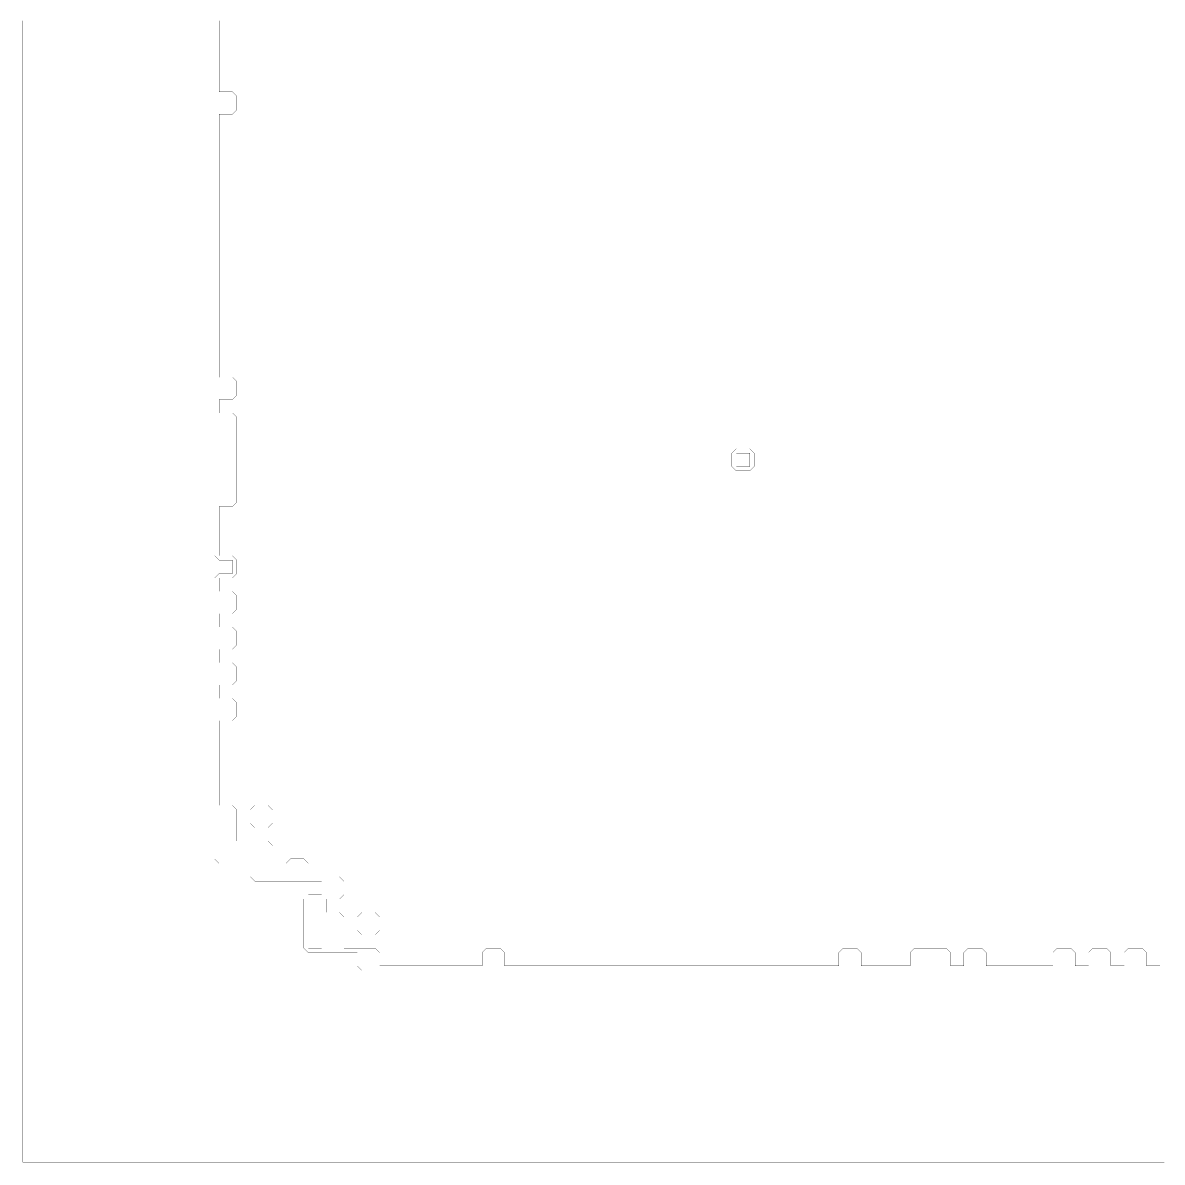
# Model space of a CAD drawing. Header units: metres. Extents: x 0 to 4990, y -4990 to 0.
# Drawn here: x 0 to 2495, y -4990 to -2495 of the extents above; entities that cross this region are included whole.
import ezdxf

# ---------------------------------------------------------------- set-up
doc = ezdxf.new("R2010")
doc.units = ezdxf.units.M
doc.layers.add('conductor', color=1, linetype='Continuous')
doc.layers.add('substrate', color=5, linetype='Continuous')

msp = doc.modelspace()

# ---------------------------------------------------------------- linework, layer by layer
at = {"layer": 'conductor', "const_width": 0.5}
msp.add_lwpolyline([(429.6875, -2490.234375), (429.6875, -2500), (429.6875, -2509.765625), (429.6875, -2519.53125), (429.6875, -2529.296875), (429.6875, -2539.0625), (429.6875, -2548.828125), (429.6875, -2558.59375), (429.6875, -2568.359375), (429.6875, -2578.125), (429.6875, -2587.890625), (429.6875, -2597.65625), (429.6875, -2607.421875), (429.6875, -2617.1875), (429.6875, -2626.953125), (429.6875, -2636.71875), (429.6875, -2646.484375), (439.453125, -2646.484375), (449.21875, -2646.484375), (458.984375, -2646.484375), (468.75, -2656.25), (468.75, -2666.015625), (468.75, -2675.78125), (468.75, -2685.546875), (458.984375, -2695.3125), (449.21875, -2695.3125), (439.453125, -2695.3125), (429.6875, -2695.3125), (429.6875, -2705.078125), (429.6875, -2714.84375), (429.6875, -2724.609375), (429.6875, -2734.375), (429.6875, -2744.140625), (429.6875, -2753.90625), (429.6875, -2763.671875), (429.6875, -2773.4375), (429.6875, -2783.203125), (429.6875, -2792.96875), (429.6875, -2802.734375), (429.6875, -2812.5), (429.6875, -2822.265625), (429.6875, -2832.03125), (429.6875, -2841.796875), (429.6875, -2851.5625), (429.6875, -2861.328125), (429.6875, -2871.09375), (429.6875, -2880.859375), (429.6875, -2890.625), (429.6875, -2900.390625), (429.6875, -2910.15625), (429.6875, -2919.921875), (429.6875, -2929.6875), (429.6875, -2939.453125), (429.6875, -2949.21875), (429.6875, -2958.984375), (429.6875, -2968.75), (429.6875, -2978.515625), (429.6875, -2988.28125), (429.6875, -2998.046875), (429.6875, -3007.8125), (429.6875, -3017.578125), (429.6875, -3027.34375), (429.6875, -3037.109375), (429.6875, -3046.875), (429.6875, -3056.640625), (429.6875, -3066.40625), (429.6875, -3076.171875), (429.6875, -3085.9375), (429.6875, -3095.703125), (429.6875, -3105.46875), (429.6875, -3115.234375), (429.6875, -3125), (429.6875, -3134.765625), (429.6875, -3144.53125), (429.6875, -3154.296875), (429.6875, -3164.0625), (429.6875, -3173.828125), (429.6875, -3183.59375), (429.6875, -3193.359375), (429.6875, -3203.125), (429.6875, -3212.890625), (429.6875, -3222.65625), (429.6875, -3232.421875), (429.6875, -3242.1875), (429.6875, -3251.953125), (429.6875, -3261.71875), (429.6875, -3271.484375), (439.453125, -3271.484375), (449.21875, -3271.484375), (458.984375, -3271.484375), (468.75, -3281.25), (468.75, -3291.015625), (468.75, -3300.78125), (468.75, -3310.546875), (458.984375, -3320.3125), (449.21875, -3320.3125), (439.453125, -3320.3125), (429.6875, -3320.3125), (429.6875, -3330.078125), (429.6875, -3339.84375), (429.6875, -3349.609375), (439.453125, -3349.609375), (449.21875, -3349.609375), (458.984375, -3349.609375), (468.75, -3359.375), (468.75, -3369.140625), (468.75, -3378.90625), (468.75, -3388.671875), (468.75, -3398.4375), (468.75, -3408.203125), (468.75, -3417.96875), (468.75, -3427.734375), (468.75, -3437.5), (468.75, -3447.265625), (468.75, -3457.03125), (468.75, -3466.796875), (468.75, -3476.5625), (468.75, -3486.328125), (468.75, -3496.09375), (468.75, -3505.859375), (468.75, -3515.625), (468.75, -3525.390625), (468.75, -3535.15625), (468.75, -3544.921875), (458.984375, -3554.6875), (449.21875, -3554.6875), (439.453125, -3554.6875), (429.6875, -3554.6875), (429.6875, -3564.453125), (429.6875, -3574.21875), (429.6875, -3583.984375), (429.6875, -3593.75), (429.6875, -3603.515625), (429.6875, -3613.28125), (429.6875, -3623.046875), (429.6875, -3632.8125), (429.6875, -3642.578125), (429.6875, -3652.34375), (429.6875, -3662.109375), (439.453125, -3662.109375), (449.21875, -3662.109375), (458.984375, -3662.109375), (468.75, -3671.875), (468.75, -3681.640625), (468.75, -3691.40625), (468.75, -3701.171875), (458.984375, -3710.9375), (449.21875, -3710.9375), (439.453125, -3710.9375), (429.6875, -3710.9375), (429.6875, -3720.703125), (429.6875, -3730.46875), (429.6875, -3740.234375), (439.453125, -3740.234375), (449.21875, -3740.234375), (458.984375, -3740.234375), (468.75, -3750), (468.75, -3759.765625), (468.75, -3769.53125), (468.75, -3779.296875), (458.984375, -3789.0625), (449.21875, -3789.0625), (439.453125, -3789.0625), (429.6875, -3789.0625), (429.6875, -3798.828125), (429.6875, -3808.59375), (429.6875, -3818.359375), (439.453125, -3818.359375), (449.21875, -3818.359375), (458.984375, -3818.359375), (468.75, -3828.125), (468.75, -3837.890625), (468.75, -3847.65625), (468.75, -3857.421875), (458.984375, -3867.1875), (449.21875, -3867.1875), (439.453125, -3867.1875), (429.6875, -3867.1875), (429.6875, -3876.953125), (429.6875, -3886.71875), (429.6875, -3896.484375), (439.453125, -3896.484375), (449.21875, -3896.484375), (458.984375, -3896.484375), (468.75, -3906.25), (468.75, -3916.015625), (468.75, -3925.78125), (468.75, -3935.546875), (458.984375, -3945.3125), (449.21875, -3945.3125), (439.453125, -3945.3125), (429.6875, -3945.3125), (429.6875, -3955.078125), (429.6875, -3964.84375), (429.6875, -3974.609375), (439.453125, -3974.609375), (449.21875, -3974.609375), (458.984375, -3974.609375), (468.75, -3984.375), (468.75, -3994.140625), (468.75, -4003.90625), (468.75, -4013.671875), (458.984375, -4023.4375), (449.21875, -4023.4375), (439.453125, -4023.4375), (429.6875, -4023.4375), (429.6875, -4033.203125), (429.6875, -4042.96875), (429.6875, -4052.734375), (429.6875, -4062.5), (429.6875, -4072.265625), (429.6875, -4082.03125), (429.6875, -4091.796875), (429.6875, -4101.5625), (429.6875, -4111.328125), (429.6875, -4121.09375), (429.6875, -4130.859375), (429.6875, -4140.625), (429.6875, -4150.390625), (429.6875, -4160.15625), (429.6875, -4169.921875), (429.6875, -4179.6875), (429.6875, -4189.453125), (429.6875, -4199.21875), (429.6875, -4208.984375), (439.453125, -4208.984375), (449.21875, -4208.984375), (458.984375, -4208.984375), (468.75, -4218.75), (468.75, -4228.515625), (468.75, -4238.28125), (468.75, -4248.046875), (468.75, -4257.8125), (468.75, -4267.578125), (468.75, -4277.34375), (468.75, -4287.109375), (478.515625, -4287.109375), (488.28125, -4287.109375), (498.046875, -4287.109375), (507.8125, -4287.109375), (517.578125, -4287.109375), (527.34375, -4287.109375), (537.109375, -4287.109375), (546.875, -4296.875), (546.875, -4306.640625), (546.875, -4316.40625), (546.875, -4326.171875), (546.875, -4335.9375), (546.875, -4345.703125), (546.875, -4355.46875), (546.875, -4365.234375), (556.640625, -4365.234375), (566.40625, -4365.234375), (576.171875, -4365.234375), (576.171875, -4355.46875), (576.171875, -4345.703125), (576.171875, -4335.9375), (585.9375, -4326.171875), (595.703125, -4326.171875), (605.46875, -4326.171875), (615.234375, -4326.171875), (625, -4335.9375), (625, -4345.703125), (625, -4355.46875), (625, -4365.234375), (634.765625, -4365.234375), (644.53125, -4365.234375), (654.296875, -4365.234375), (664.0625, -4365.234375), (673.828125, -4365.234375), (683.59375, -4365.234375), (693.359375, -4365.234375), (703.125, -4375), (703.125, -4384.765625), (703.125, -4394.53125), (703.125, -4404.296875), (693.359375, -4414.0625), (683.59375, -4414.0625), (673.828125, -4414.0625), (664.0625, -4414.0625), (664.0625, -4423.828125), (664.0625, -4433.59375), (664.0625, -4443.359375), (673.828125, -4443.359375), (683.59375, -4443.359375), (693.359375, -4443.359375), (703.125, -4453.125), (703.125, -4462.890625), (703.125, -4472.65625), (703.125, -4482.421875), (703.125, -4492.1875), (703.125, -4501.953125), (703.125, -4511.71875), (703.125, -4521.484375), (712.890625, -4521.484375), (722.65625, -4521.484375), (732.421875, -4521.484375), (742.1875, -4521.484375), (751.953125, -4521.484375), (761.71875, -4521.484375), (771.484375, -4521.484375), (781.25, -4531.25), (781.25, -4541.015625), (781.25, -4550.78125), (781.25, -4560.546875), (791.015625, -4560.546875), (800.78125, -4560.546875), (810.546875, -4560.546875), (820.3125, -4560.546875), (830.078125, -4560.546875), (839.84375, -4560.546875), (849.609375, -4560.546875), (859.375, -4560.546875), (869.140625, -4560.546875), (878.90625, -4560.546875), (888.671875, -4560.546875), (898.4375, -4560.546875), (908.203125, -4560.546875), (917.96875, -4560.546875), (927.734375, -4560.546875), (937.5, -4560.546875), (947.265625, -4560.546875), (957.03125, -4560.546875), (966.796875, -4560.546875), (976.5625, -4560.546875), (986.328125, -4560.546875), (996.09375, -4560.546875), (1005.859375, -4560.546875), (1005.859375, -4550.78125), (1005.859375, -4541.015625), (1005.859375, -4531.25), (1015.625, -4521.484375), (1025.390625, -4521.484375), (1035.15625, -4521.484375), (1044.921875, -4521.484375), (1054.6875, -4531.25), (1054.6875, -4541.015625), (1054.6875, -4550.78125), (1054.6875, -4560.546875), (1064.453125, -4560.546875), (1074.21875, -4560.546875), (1083.984375, -4560.546875), (1093.75, -4560.546875), (1103.515625, -4560.546875), (1113.28125, -4560.546875), (1123.046875, -4560.546875), (1132.8125, -4560.546875), (1142.578125, -4560.546875), (1152.34375, -4560.546875), (1162.109375, -4560.546875), (1171.875, -4560.546875), (1181.640625, -4560.546875), (1191.40625, -4560.546875), (1201.171875, -4560.546875), (1210.9375, -4560.546875), (1220.703125, -4560.546875), (1230.46875, -4560.546875), (1240.234375, -4560.546875), (1250, -4560.546875), (1259.765625, -4560.546875), (1269.53125, -4560.546875), (1279.296875, -4560.546875), (1289.0625, -4560.546875), (1298.828125, -4560.546875), (1308.59375, -4560.546875), (1318.359375, -4560.546875), (1328.125, -4560.546875), (1337.890625, -4560.546875), (1347.65625, -4560.546875), (1357.421875, -4560.546875), (1367.1875, -4560.546875), (1376.953125, -4560.546875), (1386.71875, -4560.546875), (1396.484375, -4560.546875), (1406.25, -4560.546875), (1416.015625, -4560.546875), (1425.78125, -4560.546875), (1435.546875, -4560.546875), (1445.3125, -4560.546875), (1455.078125, -4560.546875), (1464.84375, -4560.546875), (1474.609375, -4560.546875), (1484.375, -4560.546875), (1494.140625, -4560.546875), (1503.90625, -4560.546875), (1513.671875, -4560.546875), (1523.4375, -4560.546875), (1533.203125, -4560.546875), (1542.96875, -4560.546875), (1552.734375, -4560.546875), (1562.5, -4560.546875), (1572.265625, -4560.546875), (1582.03125, -4560.546875), (1591.796875, -4560.546875), (1601.5625, -4560.546875), (1611.328125, -4560.546875), (1621.09375, -4560.546875), (1630.859375, -4560.546875), (1640.625, -4560.546875), (1650.390625, -4560.546875), (1660.15625, -4560.546875), (1669.921875, -4560.546875), (1679.6875, -4560.546875), (1689.453125, -4560.546875), (1699.21875, -4560.546875), (1708.984375, -4560.546875), (1718.75, -4560.546875), (1728.515625, -4560.546875), (1738.28125, -4560.546875), (1748.046875, -4560.546875), (1757.8125, -4560.546875), (1767.578125, -4560.546875), (1777.34375, -4560.546875), (1787.109375, -4560.546875), (1787.109375, -4550.78125), (1787.109375, -4541.015625), (1787.109375, -4531.25), (1796.875, -4521.484375), (1806.640625, -4521.484375), (1816.40625, -4521.484375), (1826.171875, -4521.484375), (1835.9375, -4531.25), (1835.9375, -4541.015625), (1835.9375, -4550.78125), (1835.9375, -4560.546875), (1845.703125, -4560.546875), (1855.46875, -4560.546875), (1865.234375, -4560.546875), (1875, -4560.546875), (1884.765625, -4560.546875), (1894.53125, -4560.546875), (1904.296875, -4560.546875), (1914.0625, -4560.546875), (1923.828125, -4560.546875), (1933.59375, -4560.546875), (1943.359375, -4560.546875), (1943.359375, -4550.78125), (1943.359375, -4541.015625), (1943.359375, -4531.25), (1953.125, -4521.484375), (1962.890625, -4521.484375), (1972.65625, -4521.484375), (1982.421875, -4521.484375), (1992.1875, -4521.484375), (2001.953125, -4521.484375), (2011.71875, -4521.484375), (2021.484375, -4521.484375), (2031.25, -4531.25), (2031.25, -4541.015625), (2031.25, -4550.78125), (2031.25, -4560.546875), (2041.015625, -4560.546875), (2050.78125, -4560.546875), (2060.546875, -4560.546875), (2060.546875, -4550.78125), (2060.546875, -4541.015625), (2060.546875, -4531.25), (2070.3125, -4521.484375), (2080.078125, -4521.484375), (2089.84375, -4521.484375), (2099.609375, -4521.484375), (2109.375, -4531.25), (2109.375, -4541.015625), (2109.375, -4550.78125), (2109.375, -4560.546875), (2119.140625, -4560.546875), (2128.90625, -4560.546875), (2138.671875, -4560.546875), (2148.4375, -4560.546875), (2158.203125, -4560.546875), (2167.96875, -4560.546875), (2177.734375, -4560.546875), (2187.5, -4560.546875), (2197.265625, -4560.546875), (2207.03125, -4560.546875), (2216.796875, -4560.546875), (2226.5625, -4560.546875), (2236.328125, -4560.546875), (2246.09375, -4560.546875), (2255.859375, -4560.546875), (2255.859375, -4550.78125), (2255.859375, -4541.015625), (2255.859375, -4531.25), (2265.625, -4521.484375), (2275.390625, -4521.484375), (2285.15625, -4521.484375), (2294.921875, -4521.484375), (2304.6875, -4531.25), (2304.6875, -4541.015625), (2304.6875, -4550.78125), (2304.6875, -4560.546875), (2314.453125, -4560.546875), (2324.21875, -4560.546875), (2333.984375, -4560.546875), (2333.984375, -4550.78125), (2333.984375, -4541.015625), (2333.984375, -4531.25), (2343.75, -4521.484375), (2353.515625, -4521.484375), (2363.28125, -4521.484375), (2373.046875, -4521.484375), (2382.8125, -4531.25), (2382.8125, -4541.015625), (2382.8125, -4550.78125), (2382.8125, -4560.546875), (2392.578125, -4560.546875), (2402.34375, -4560.546875), (2412.109375, -4560.546875), (2412.109375, -4550.78125), (2412.109375, -4541.015625), (2412.109375, -4531.25), (2421.875, -4521.484375), (2431.640625, -4521.484375), (2441.40625, -4521.484375), (2451.171875, -4521.484375), (2460.9375, -4531.25), (2460.9375, -4541.015625), (2460.9375, -4550.78125), (2460.9375, -4560.546875), (2470.703125, -4560.546875), (2480.46875, -4560.546875), (2490.234375, -4560.546875), (2490.234375, -4550.78125), (2490.234375, -4541.015625), (2490.234375, -4531.25), (2500, -4521.484375)], dxfattribs=at)
for points in [[(1552.734375, -3437.5), (1562.5, -3427.734375), (1572.265625, -3427.734375), (1582.03125, -3427.734375), (1591.796875, -3427.734375), (1601.5625, -3437.5), (1601.5625, -3447.265625), (1601.5625, -3457.03125), (1601.5625, -3466.796875), (1591.796875, -3476.5625), (1582.03125, -3476.5625), (1572.265625, -3476.5625), (1562.5, -3476.5625), (1552.734375, -3466.796875), (1552.734375, -3457.03125), (1552.734375, -3447.265625)], [(498.046875, -4218.75), (507.8125, -4208.984375), (517.578125, -4208.984375), (527.34375, -4208.984375), (537.109375, -4208.984375), (546.875, -4218.75), (546.875, -4228.515625), (546.875, -4238.28125), (546.875, -4248.046875), (537.109375, -4257.8125), (527.34375, -4257.8125), (517.578125, -4257.8125), (507.8125, -4257.8125), (498.046875, -4248.046875), (498.046875, -4238.28125), (498.046875, -4228.515625)], [(732.421875, -4453.125), (742.1875, -4443.359375), (751.953125, -4443.359375), (761.71875, -4443.359375), (771.484375, -4443.359375), (781.25, -4453.125), (781.25, -4462.890625), (781.25, -4472.65625), (781.25, -4482.421875), (771.484375, -4492.1875), (761.71875, -4492.1875), (751.953125, -4492.1875), (742.1875, -4492.1875), (732.421875, -4482.421875), (732.421875, -4472.65625), (732.421875, -4462.890625)], [(625, -4492.1875), (625, -4501.953125), (625, -4511.71875), (625, -4521.484375), (634.765625, -4521.484375), (644.53125, -4521.484375), (654.296875, -4521.484375), (654.296875, -4511.71875), (654.296875, -4501.953125), (654.296875, -4492.1875), (644.53125, -4492.1875), (634.765625, -4492.1875)]]:
    msp.add_lwpolyline(points, close=True, dxfattribs=at)
at = {"layer": 'substrate', "const_width": 0.5}
for points in [[(0, -2490.234375), (0, -2500), (0, -2509.765625), (0, -2519.53125), (0, -2529.296875), (0, -2539.0625), (0, -2548.828125), (0, -2558.59375), (0, -2568.359375), (0, -2578.125), (0, -2587.890625), (0, -2597.65625), (0, -2607.421875), (0, -2617.1875), (0, -2626.953125), (0, -2636.71875), (0, -2646.484375), (0, -2656.25), (0, -2666.015625), (0, -2675.78125), (0, -2685.546875), (0, -2695.3125), (0, -2705.078125), (0, -2714.84375), (0, -2724.609375), (0, -2734.375), (0, -2744.140625), (0, -2753.90625), (0, -2763.671875), (0, -2773.4375), (0, -2783.203125), (0, -2792.96875), (0, -2802.734375), (0, -2812.5), (0, -2822.265625), (0, -2832.03125), (0, -2841.796875), (0, -2851.5625), (0, -2861.328125), (0, -2871.09375), (0, -2880.859375), (0, -2890.625), (0, -2900.390625), (0, -2910.15625), (0, -2919.921875), (0, -2929.6875), (0, -2939.453125), (0, -2949.21875), (0, -2958.984375), (0, -2968.75), (0, -2978.515625), (0, -2988.28125), (0, -2998.046875), (0, -3007.8125), (0, -3017.578125), (0, -3027.34375), (0, -3037.109375), (0, -3046.875), (0, -3056.640625), (0, -3066.40625), (0, -3076.171875), (0, -3085.9375), (0, -3095.703125), (0, -3105.46875), (0, -3115.234375), (0, -3125), (0, -3134.765625), (0, -3144.53125), (0, -3154.296875), (0, -3164.0625), (0, -3173.828125), (0, -3183.59375), (0, -3193.359375), (0, -3203.125), (0, -3212.890625), (0, -3222.65625), (0, -3232.421875), (0, -3242.1875), (0, -3251.953125), (0, -3261.71875), (0, -3271.484375), (0, -3281.25), (0, -3291.015625), (0, -3300.78125), (0, -3310.546875), (0, -3320.3125), (0, -3330.078125), (0, -3339.84375), (0, -3349.609375), (0, -3359.375), (0, -3369.140625), (0, -3378.90625), (0, -3388.671875), (0, -3398.4375), (0, -3408.203125), (0, -3417.96875), (0, -3427.734375), (0, -3437.5), (0, -3447.265625), (0, -3457.03125), (0, -3466.796875), (0, -3476.5625), (0, -3486.328125), (0, -3496.09375), (0, -3505.859375), (0, -3515.625), (0, -3525.390625), (0, -3535.15625), (0, -3544.921875), (0, -3554.6875), (0, -3564.453125), (0, -3574.21875), (0, -3583.984375), (0, -3593.75), (0, -3603.515625), (0, -3613.28125), (0, -3623.046875), (0, -3632.8125), (0, -3642.578125), (0, -3652.34375), (0, -3662.109375), (0, -3671.875), (0, -3681.640625), (0, -3691.40625), (0, -3701.171875), (0, -3710.9375), (0, -3720.703125), (0, -3730.46875), (0, -3740.234375), (0, -3750), (0, -3759.765625), (0, -3769.53125), (0, -3779.296875), (0, -3789.0625), (0, -3798.828125), (0, -3808.59375), (0, -3818.359375), (0, -3828.125), (0, -3837.890625), (0, -3847.65625), (0, -3857.421875), (0, -3867.1875), (0, -3876.953125), (0, -3886.71875), (0, -3896.484375), (0, -3906.25), (0, -3916.015625), (0, -3925.78125), (0, -3935.546875), (0, -3945.3125), (0, -3955.078125), (0, -3964.84375), (0, -3974.609375), (0, -3984.375), (0, -3994.140625), (0, -4003.90625), (0, -4013.671875), (0, -4023.4375), (0, -4033.203125), (0, -4042.96875), (0, -4052.734375), (0, -4062.5), (0, -4072.265625), (0, -4082.03125), (0, -4091.796875), (0, -4101.5625), (0, -4111.328125), (0, -4121.09375), (0, -4130.859375), (0, -4140.625), (0, -4150.390625), (0, -4160.15625), (0, -4169.921875), (0, -4179.6875), (0, -4189.453125), (0, -4199.21875), (0, -4208.984375), (0, -4218.75), (0, -4228.515625), (0, -4238.28125), (0, -4248.046875), (0, -4257.8125), (0, -4267.578125), (0, -4277.34375), (0, -4287.109375), (0, -4296.875), (0, -4306.640625), (0, -4316.40625), (0, -4326.171875), (0, -4335.9375), (0, -4345.703125), (0, -4355.46875), (0, -4365.234375), (0, -4375), (0, -4384.765625), (0, -4394.53125), (0, -4404.296875), (0, -4414.0625), (0, -4423.828125), (0, -4433.59375), (0, -4443.359375), (0, -4453.125), (0, -4462.890625), (0, -4472.65625), (0, -4482.421875), (0, -4492.1875), (0, -4501.953125), (0, -4511.71875), (0, -4521.484375), (0, -4531.25), (0, -4541.015625), (0, -4550.78125), (0, -4560.546875), (0, -4570.3125), (0, -4580.078125), (0, -4589.84375), (0, -4599.609375), (0, -4609.375), (0, -4619.140625), (0, -4628.90625), (0, -4638.671875), (0, -4648.4375), (0, -4658.203125), (0, -4667.96875), (0, -4677.734375), (0, -4687.5), (0, -4697.265625), (0, -4707.03125), (0, -4716.796875), (0, -4726.5625), (0, -4736.328125), (0, -4746.09375), (0, -4755.859375), (0, -4765.625), (0, -4775.390625), (0, -4785.15625), (0, -4794.921875), (0, -4804.6875), (0, -4814.453125), (0, -4824.21875), (0, -4833.984375), (0, -4843.75), (0, -4853.515625), (0, -4863.28125), (0, -4873.046875), (0, -4882.8125), (0, -4892.578125), (0, -4902.34375), (0, -4912.109375), (0, -4921.875), (0, -4931.640625), (0, -4941.40625), (0, -4951.171875), (0, -4960.9375), (0, -4970.703125), (0, -4980.46875), (0, -4990.234375), (9.765625, -4990.234375), (19.53125, -4990.234375), (29.296875, -4990.234375), (39.0625, -4990.234375), (48.828125, -4990.234375), (58.59375, -4990.234375), (68.359375, -4990.234375), (78.125, -4990.234375), (87.890625, -4990.234375), (97.65625, -4990.234375), (107.421875, -4990.234375), (117.1875, -4990.234375), (126.953125, -4990.234375), (136.71875, -4990.234375), (146.484375, -4990.234375), (156.25, -4990.234375), (166.015625, -4990.234375), (175.78125, -4990.234375), (185.546875, -4990.234375), (195.3125, -4990.234375), (205.078125, -4990.234375), (214.84375, -4990.234375), (224.609375, -4990.234375), (234.375, -4990.234375), (244.140625, -4990.234375), (253.90625, -4990.234375), (263.671875, -4990.234375), (273.4375, -4990.234375), (283.203125, -4990.234375), (292.96875, -4990.234375), (302.734375, -4990.234375), (312.5, -4990.234375), (322.265625, -4990.234375), (332.03125, -4990.234375), (341.796875, -4990.234375), (351.5625, -4990.234375), (361.328125, -4990.234375), (371.09375, -4990.234375), (380.859375, -4990.234375), (390.625, -4990.234375), (400.390625, -4990.234375), (410.15625, -4990.234375), (419.921875, -4990.234375), (429.6875, -4990.234375), (439.453125, -4990.234375), (449.21875, -4990.234375), (458.984375, -4990.234375), (468.75, -4990.234375), (478.515625, -4990.234375), (488.28125, -4990.234375), (498.046875, -4990.234375), (507.8125, -4990.234375), (517.578125, -4990.234375), (527.34375, -4990.234375), (537.109375, -4990.234375), (546.875, -4990.234375), (556.640625, -4990.234375), (566.40625, -4990.234375), (576.171875, -4990.234375), (585.9375, -4990.234375), (595.703125, -4990.234375), (605.46875, -4990.234375), (615.234375, -4990.234375), (625, -4990.234375), (634.765625, -4990.234375), (644.53125, -4990.234375), (654.296875, -4990.234375), (664.0625, -4990.234375), (673.828125, -4990.234375), (683.59375, -4990.234375), (693.359375, -4990.234375), (703.125, -4990.234375), (712.890625, -4990.234375), (722.65625, -4990.234375), (732.421875, -4990.234375), (742.1875, -4990.234375), (751.953125, -4990.234375), (761.71875, -4990.234375), (771.484375, -4990.234375), (781.25, -4990.234375), (791.015625, -4990.234375), (800.78125, -4990.234375), (810.546875, -4990.234375), (820.3125, -4990.234375), (830.078125, -4990.234375), (839.84375, -4990.234375), (849.609375, -4990.234375), (859.375, -4990.234375), (869.140625, -4990.234375), (878.90625, -4990.234375), (888.671875, -4990.234375), (898.4375, -4990.234375), (908.203125, -4990.234375), (917.96875, -4990.234375), (927.734375, -4990.234375), (937.5, -4990.234375), (947.265625, -4990.234375), (957.03125, -4990.234375), (966.796875, -4990.234375), (976.5625, -4990.234375), (986.328125, -4990.234375), (996.09375, -4990.234375), (1005.859375, -4990.234375), (1015.625, -4990.234375), (1025.390625, -4990.234375), (1035.15625, -4990.234375), (1044.921875, -4990.234375), (1054.6875, -4990.234375), (1064.453125, -4990.234375), (1074.21875, -4990.234375), (1083.984375, -4990.234375), (1093.75, -4990.234375), (1103.515625, -4990.234375), (1113.28125, -4990.234375), (1123.046875, -4990.234375), (1132.8125, -4990.234375), (1142.578125, -4990.234375), (1152.34375, -4990.234375), (1162.109375, -4990.234375), (1171.875, -4990.234375), (1181.640625, -4990.234375), (1191.40625, -4990.234375), (1201.171875, -4990.234375), (1210.9375, -4990.234375), (1220.703125, -4990.234375), (1230.46875, -4990.234375), (1240.234375, -4990.234375), (1250, -4990.234375), (1259.765625, -4990.234375), (1269.53125, -4990.234375), (1279.296875, -4990.234375), (1289.0625, -4990.234375), (1298.828125, -4990.234375), (1308.59375, -4990.234375), (1318.359375, -4990.234375), (1328.125, -4990.234375), (1337.890625, -4990.234375), (1347.65625, -4990.234375), (1357.421875, -4990.234375), (1367.1875, -4990.234375), (1376.953125, -4990.234375), (1386.71875, -4990.234375), (1396.484375, -4990.234375), (1406.25, -4990.234375), (1416.015625, -4990.234375), (1425.78125, -4990.234375), (1435.546875, -4990.234375), (1445.3125, -4990.234375), (1455.078125, -4990.234375), (1464.84375, -4990.234375), (1474.609375, -4990.234375), (1484.375, -4990.234375), (1494.140625, -4990.234375), (1503.90625, -4990.234375), (1513.671875, -4990.234375), (1523.4375, -4990.234375), (1533.203125, -4990.234375), (1542.96875, -4990.234375), (1552.734375, -4990.234375), (1562.5, -4990.234375), (1572.265625, -4990.234375), (1582.03125, -4990.234375), (1591.796875, -4990.234375), (1601.5625, -4990.234375), (1611.328125, -4990.234375), (1621.09375, -4990.234375), (1630.859375, -4990.234375), (1640.625, -4990.234375), (1650.390625, -4990.234375), (1660.15625, -4990.234375), (1669.921875, -4990.234375), (1679.6875, -4990.234375), (1689.453125, -4990.234375), (1699.21875, -4990.234375), (1708.984375, -4990.234375), (1718.75, -4990.234375), (1728.515625, -4990.234375), (1738.28125, -4990.234375), (1748.046875, -4990.234375), (1757.8125, -4990.234375), (1767.578125, -4990.234375), (1777.34375, -4990.234375), (1787.109375, -4990.234375), (1796.875, -4990.234375), (1806.640625, -4990.234375), (1816.40625, -4990.234375), (1826.171875, -4990.234375), (1835.9375, -4990.234375), (1845.703125, -4990.234375), (1855.46875, -4990.234375), (1865.234375, -4990.234375), (1875, -4990.234375), (1884.765625, -4990.234375), (1894.53125, -4990.234375), (1904.296875, -4990.234375), (1914.0625, -4990.234375), (1923.828125, -4990.234375), (1933.59375, -4990.234375), (1943.359375, -4990.234375), (1953.125, -4990.234375), (1962.890625, -4990.234375), (1972.65625, -4990.234375), (1982.421875, -4990.234375), (1992.1875, -4990.234375), (2001.953125, -4990.234375), (2011.71875, -4990.234375), (2021.484375, -4990.234375), (2031.25, -4990.234375), (2041.015625, -4990.234375), (2050.78125, -4990.234375), (2060.546875, -4990.234375), (2070.3125, -4990.234375), (2080.078125, -4990.234375), (2089.84375, -4990.234375), (2099.609375, -4990.234375), (2109.375, -4990.234375), (2119.140625, -4990.234375), (2128.90625, -4990.234375), (2138.671875, -4990.234375), (2148.4375, -4990.234375), (2158.203125, -4990.234375), (2167.96875, -4990.234375), (2177.734375, -4990.234375), (2187.5, -4990.234375), (2197.265625, -4990.234375), (2207.03125, -4990.234375), (2216.796875, -4990.234375), (2226.5625, -4990.234375), (2236.328125, -4990.234375), (2246.09375, -4990.234375), (2255.859375, -4990.234375), (2265.625, -4990.234375), (2275.390625, -4990.234375), (2285.15625, -4990.234375), (2294.921875, -4990.234375), (2304.6875, -4990.234375), (2314.453125, -4990.234375), (2324.21875, -4990.234375), (2333.984375, -4990.234375), (2343.75, -4990.234375), (2353.515625, -4990.234375), (2363.28125, -4990.234375), (2373.046875, -4990.234375), (2382.8125, -4990.234375), (2392.578125, -4990.234375), (2402.34375, -4990.234375), (2412.109375, -4990.234375), (2421.875, -4990.234375), (2431.640625, -4990.234375), (2441.40625, -4990.234375), (2451.171875, -4990.234375), (2460.9375, -4990.234375), (2470.703125, -4990.234375), (2480.46875, -4990.234375), (2490.234375, -4990.234375), (2500, -4990.234375)], [(2500, -4570.3125), (2490.234375, -4570.3125), (2480.46875, -4570.3125), (2470.703125, -4570.3125), (2460.9375, -4570.3125), (2451.171875, -4570.3125), (2441.40625, -4570.3125), (2431.640625, -4570.3125), (2421.875, -4570.3125), (2412.109375, -4570.3125), (2402.34375, -4570.3125), (2392.578125, -4570.3125), (2382.8125, -4570.3125), (2373.046875, -4570.3125), (2363.28125, -4570.3125), (2353.515625, -4570.3125), (2343.75, -4570.3125), (2333.984375, -4570.3125), (2324.21875, -4570.3125), (2314.453125, -4570.3125), (2304.6875, -4570.3125), (2294.921875, -4570.3125), (2285.15625, -4570.3125), (2275.390625, -4570.3125), (2265.625, -4570.3125), (2255.859375, -4570.3125), (2246.09375, -4570.3125), (2236.328125, -4570.3125), (2226.5625, -4570.3125), (2216.796875, -4570.3125), (2207.03125, -4570.3125), (2197.265625, -4570.3125), (2187.5, -4570.3125), (2177.734375, -4570.3125), (2167.96875, -4570.3125), (2158.203125, -4570.3125), (2148.4375, -4570.3125), (2138.671875, -4570.3125), (2128.90625, -4570.3125), (2119.140625, -4570.3125), (2109.375, -4570.3125), (2099.609375, -4570.3125), (2089.84375, -4570.3125), (2080.078125, -4570.3125), (2070.3125, -4570.3125), (2060.546875, -4570.3125), (2050.78125, -4570.3125), (2041.015625, -4570.3125), (2031.25, -4570.3125), (2021.484375, -4570.3125), (2011.71875, -4570.3125), (2001.953125, -4570.3125), (1992.1875, -4570.3125), (1982.421875, -4570.3125), (1972.65625, -4570.3125), (1962.890625, -4570.3125), (1953.125, -4570.3125), (1943.359375, -4570.3125), (1933.59375, -4570.3125), (1923.828125, -4570.3125), (1914.0625, -4570.3125), (1904.296875, -4570.3125), (1894.53125, -4570.3125), (1884.765625, -4570.3125), (1875, -4570.3125), (1865.234375, -4570.3125), (1855.46875, -4570.3125), (1845.703125, -4570.3125), (1835.9375, -4570.3125), (1826.171875, -4570.3125), (1816.40625, -4570.3125), (1806.640625, -4570.3125), (1796.875, -4570.3125), (1787.109375, -4570.3125), (1777.34375, -4570.3125), (1767.578125, -4570.3125), (1757.8125, -4570.3125), (1748.046875, -4570.3125), (1738.28125, -4570.3125), (1728.515625, -4570.3125), (1718.75, -4570.3125), (1708.984375, -4570.3125), (1699.21875, -4570.3125), (1689.453125, -4570.3125), (1679.6875, -4570.3125), (1669.921875, -4570.3125), (1660.15625, -4570.3125), (1650.390625, -4570.3125), (1640.625, -4570.3125), (1630.859375, -4570.3125), (1621.09375, -4570.3125), (1611.328125, -4570.3125), (1601.5625, -4570.3125), (1591.796875, -4570.3125), (1582.03125, -4570.3125), (1572.265625, -4570.3125), (1562.5, -4570.3125), (1552.734375, -4570.3125), (1542.96875, -4570.3125), (1533.203125, -4570.3125), (1523.4375, -4570.3125), (1513.671875, -4570.3125), (1503.90625, -4570.3125), (1494.140625, -4570.3125), (1484.375, -4570.3125), (1474.609375, -4570.3125), (1464.84375, -4570.3125), (1455.078125, -4570.3125), (1445.3125, -4570.3125), (1435.546875, -4570.3125), (1425.78125, -4570.3125), (1416.015625, -4570.3125), (1406.25, -4570.3125), (1396.484375, -4570.3125), (1386.71875, -4570.3125), (1376.953125, -4570.3125), (1367.1875, -4570.3125), (1357.421875, -4570.3125), (1347.65625, -4570.3125), (1337.890625, -4570.3125), (1328.125, -4570.3125), (1318.359375, -4570.3125), (1308.59375, -4570.3125), (1298.828125, -4570.3125), (1289.0625, -4570.3125), (1279.296875, -4570.3125), (1269.53125, -4570.3125), (1259.765625, -4570.3125), (1250, -4570.3125), (1240.234375, -4570.3125), (1230.46875, -4570.3125), (1220.703125, -4570.3125), (1210.9375, -4570.3125), (1201.171875, -4570.3125), (1191.40625, -4570.3125), (1181.640625, -4570.3125), (1171.875, -4570.3125), (1162.109375, -4570.3125), (1152.34375, -4570.3125), (1142.578125, -4570.3125), (1132.8125, -4570.3125), (1123.046875, -4570.3125), (1113.28125, -4570.3125), (1103.515625, -4570.3125), (1093.75, -4570.3125), (1083.984375, -4570.3125), (1074.21875, -4570.3125), (1064.453125, -4570.3125), (1054.6875, -4570.3125), (1044.921875, -4570.3125), (1035.15625, -4570.3125), (1025.390625, -4570.3125), (1015.625, -4570.3125), (1005.859375, -4570.3125), (996.09375, -4570.3125), (986.328125, -4570.3125), (976.5625, -4570.3125), (966.796875, -4570.3125), (957.03125, -4570.3125), (947.265625, -4570.3125), (937.5, -4570.3125), (927.734375, -4570.3125), (917.96875, -4570.3125), (908.203125, -4570.3125), (898.4375, -4570.3125), (888.671875, -4570.3125), (878.90625, -4570.3125), (869.140625, -4570.3125), (859.375, -4570.3125), (849.609375, -4570.3125), (839.84375, -4570.3125), (830.078125, -4570.3125), (820.3125, -4570.3125), (810.546875, -4570.3125), (800.78125, -4570.3125), (791.015625, -4570.3125), (781.25, -4570.3125), (771.484375, -4570.3125), (761.71875, -4570.3125), (751.953125, -4570.3125), (742.1875, -4570.3125), (732.421875, -4560.546875), (732.421875, -4550.78125), (732.421875, -4541.015625), (732.421875, -4531.25), (722.65625, -4531.25), (712.890625, -4531.25), (703.125, -4531.25), (693.359375, -4531.25), (683.59375, -4531.25), (673.828125, -4531.25), (664.0625, -4531.25), (654.296875, -4531.25), (644.53125, -4531.25), (634.765625, -4531.25), (625, -4531.25), (615.234375, -4521.484375), (615.234375, -4511.71875), (615.234375, -4501.953125), (615.234375, -4492.1875), (615.234375, -4482.421875), (615.234375, -4472.65625), (615.234375, -4462.890625), (615.234375, -4453.125), (615.234375, -4443.359375), (615.234375, -4433.59375), (615.234375, -4423.828125), (615.234375, -4414.0625), (625, -4404.296875), (634.765625, -4404.296875), (644.53125, -4404.296875), (654.296875, -4404.296875), (654.296875, -4394.53125), (654.296875, -4384.765625), (654.296875, -4375), (644.53125, -4375), (634.765625, -4375), (625, -4375), (615.234375, -4375), (605.46875, -4375), (595.703125, -4375), (585.9375, -4375), (576.171875, -4375), (566.40625, -4375), (556.640625, -4375), (546.875, -4375), (537.109375, -4375), (527.34375, -4375), (517.578125, -4375), (507.8125, -4375), (498.046875, -4365.234375), (498.046875, -4355.46875), (498.046875, -4345.703125), (498.046875, -4335.9375), (488.28125, -4335.9375), (478.515625, -4335.9375), (468.75, -4335.9375), (458.984375, -4335.9375), (449.21875, -4335.9375), (439.453125, -4335.9375), (429.6875, -4335.9375), (419.921875, -4326.171875), (419.921875, -4316.40625), (419.921875, -4306.640625), (419.921875, -4296.875), (419.921875, -4287.109375), (419.921875, -4277.34375), (419.921875, -4267.578125), (419.921875, -4257.8125), (419.921875, -4248.046875), (419.921875, -4238.28125), (419.921875, -4228.515625), (419.921875, -4218.75), (419.921875, -4208.984375), (419.921875, -4199.21875), (419.921875, -4189.453125), (419.921875, -4179.6875), (419.921875, -4169.921875), (419.921875, -4160.15625), (419.921875, -4150.390625), (419.921875, -4140.625), (419.921875, -4130.859375), (419.921875, -4121.09375), (419.921875, -4111.328125), (419.921875, -4101.5625), (419.921875, -4091.796875), (419.921875, -4082.03125), (419.921875, -4072.265625), (419.921875, -4062.5), (419.921875, -4052.734375), (419.921875, -4042.96875), (419.921875, -4033.203125), (419.921875, -4023.4375), (419.921875, -4013.671875), (419.921875, -4003.90625), (419.921875, -3994.140625), (419.921875, -3984.375), (419.921875, -3974.609375), (419.921875, -3964.84375), (419.921875, -3955.078125), (419.921875, -3945.3125), (419.921875, -3935.546875), (419.921875, -3925.78125), (419.921875, -3916.015625), (419.921875, -3906.25), (419.921875, -3896.484375), (419.921875, -3886.71875), (419.921875, -3876.953125), (419.921875, -3867.1875), (419.921875, -3857.421875), (419.921875, -3847.65625), (419.921875, -3837.890625), (419.921875, -3828.125), (419.921875, -3818.359375), (419.921875, -3808.59375), (419.921875, -3798.828125), (419.921875, -3789.0625), (419.921875, -3779.296875), (419.921875, -3769.53125), (419.921875, -3759.765625), (419.921875, -3750), (419.921875, -3740.234375), (419.921875, -3730.46875), (419.921875, -3720.703125), (419.921875, -3710.9375), (429.6875, -3701.171875), (439.453125, -3701.171875), (449.21875, -3701.171875), (458.984375, -3701.171875), (458.984375, -3691.40625), (458.984375, -3681.640625), (458.984375, -3671.875), (449.21875, -3671.875), (439.453125, -3671.875), (429.6875, -3671.875), (419.921875, -3662.109375), (419.921875, -3652.34375), (419.921875, -3642.578125), (419.921875, -3632.8125), (419.921875, -3623.046875), (419.921875, -3613.28125), (419.921875, -3603.515625), (419.921875, -3593.75), (419.921875, -3583.984375), (419.921875, -3574.21875), (419.921875, -3564.453125), (419.921875, -3554.6875), (419.921875, -3544.921875), (419.921875, -3535.15625), (419.921875, -3525.390625), (419.921875, -3515.625), (419.921875, -3505.859375), (419.921875, -3496.09375), (419.921875, -3486.328125), (419.921875, -3476.5625), (419.921875, -3466.796875), (419.921875, -3457.03125), (419.921875, -3447.265625), (419.921875, -3437.5), (419.921875, -3427.734375), (419.921875, -3417.96875), (419.921875, -3408.203125), (419.921875, -3398.4375), (419.921875, -3388.671875), (419.921875, -3378.90625), (419.921875, -3369.140625), (419.921875, -3359.375), (419.921875, -3349.609375), (419.921875, -3339.84375), (419.921875, -3330.078125), (419.921875, -3320.3125), (419.921875, -3310.546875), (419.921875, -3300.78125), (419.921875, -3291.015625), (419.921875, -3281.25), (419.921875, -3271.484375), (419.921875, -3261.71875), (419.921875, -3251.953125), (419.921875, -3242.1875), (419.921875, -3232.421875), (419.921875, -3222.65625), (419.921875, -3212.890625), (419.921875, -3203.125), (419.921875, -3193.359375), (419.921875, -3183.59375), (419.921875, -3173.828125), (419.921875, -3164.0625), (419.921875, -3154.296875), (419.921875, -3144.53125), (419.921875, -3134.765625), (419.921875, -3125), (419.921875, -3115.234375), (419.921875, -3105.46875), (419.921875, -3095.703125), (419.921875, -3085.9375), (419.921875, -3076.171875), (419.921875, -3066.40625), (419.921875, -3056.640625), (419.921875, -3046.875), (419.921875, -3037.109375), (419.921875, -3027.34375), (419.921875, -3017.578125), (419.921875, -3007.8125), (419.921875, -2998.046875), (419.921875, -2988.28125), (419.921875, -2978.515625), (419.921875, -2968.75), (419.921875, -2958.984375), (419.921875, -2949.21875), (419.921875, -2939.453125), (419.921875, -2929.6875), (419.921875, -2919.921875), (419.921875, -2910.15625), (419.921875, -2900.390625), (419.921875, -2890.625), (419.921875, -2880.859375), (419.921875, -2871.09375), (419.921875, -2861.328125), (419.921875, -2851.5625), (419.921875, -2841.796875), (419.921875, -2832.03125), (419.921875, -2822.265625), (419.921875, -2812.5), (419.921875, -2802.734375), (419.921875, -2792.96875), (419.921875, -2783.203125), (419.921875, -2773.4375), (419.921875, -2763.671875), (419.921875, -2753.90625), (419.921875, -2744.140625), (419.921875, -2734.375), (419.921875, -2724.609375), (419.921875, -2714.84375), (419.921875, -2705.078125), (419.921875, -2695.3125), (419.921875, -2685.546875), (419.921875, -2675.78125), (419.921875, -2666.015625), (419.921875, -2656.25), (419.921875, -2646.484375), (419.921875, -2636.71875), (419.921875, -2626.953125), (419.921875, -2617.1875), (419.921875, -2607.421875), (419.921875, -2597.65625), (419.921875, -2587.890625), (419.921875, -2578.125), (419.921875, -2568.359375), (419.921875, -2558.59375), (419.921875, -2548.828125), (419.921875, -2539.0625), (419.921875, -2529.296875), (419.921875, -2519.53125), (419.921875, -2509.765625), (419.921875, -2500), (419.921875, -2490.234375)]]:
    msp.add_lwpolyline(points, dxfattribs=at)
for points in [[(1562.5, -3437.5), (1562.5, -3447.265625), (1562.5, -3457.03125), (1562.5, -3466.796875), (1572.265625, -3466.796875), (1582.03125, -3466.796875), (1591.796875, -3466.796875), (1591.796875, -3457.03125), (1591.796875, -3447.265625), (1591.796875, -3437.5), (1582.03125, -3437.5), (1572.265625, -3437.5)], [(703.125, -4335.9375), (703.125, -4345.703125), (703.125, -4355.46875), (703.125, -4365.234375), (712.890625, -4365.234375), (722.65625, -4365.234375), (732.421875, -4365.234375), (732.421875, -4355.46875), (732.421875, -4345.703125), (732.421875, -4335.9375), (722.65625, -4335.9375), (712.890625, -4335.9375)]]:
    msp.add_lwpolyline(points, close=True, dxfattribs=at)

doc.saveas('drawing.dxf')
